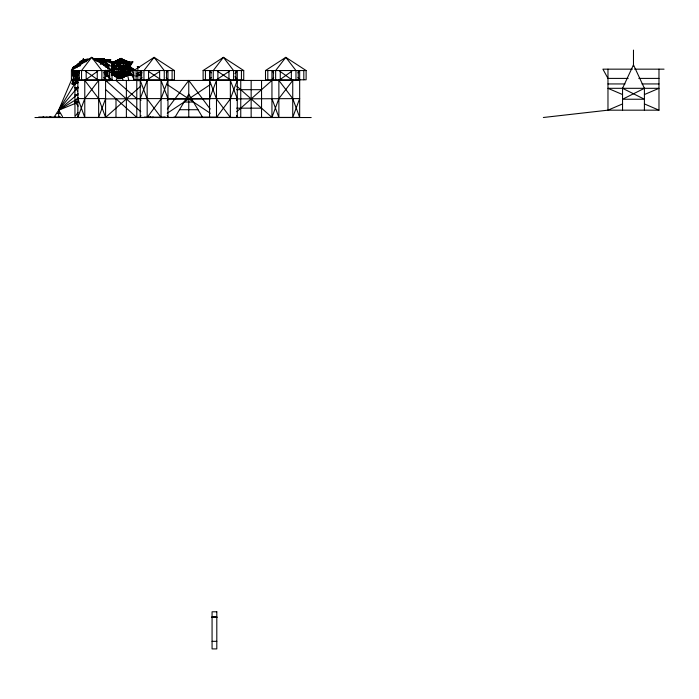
<?xml version="1.0" encoding="UTF-8"?>
<svg xmlns="http://www.w3.org/2000/svg" width="699" height="699" viewBox="0 0 699 699"><rect width="100%" height="100%" fill="white"/><g stroke="black" fill="none" stroke-linecap="round" stroke-linejoin="round"><path stroke-width="1.05" d="M74.164 75.911L73.133 73.334L73.316 75.265L73.745 76.165L74.164 75.911L73.133 73.334L73.64 84.09L78.139 82.499M115.982 117.406L116.008 98.839M139.18 67.55L137.319 66.606L137.878 66.886L137.852 80.691L140.918 80.568M73.15 74.251C72.661 75.763 74.636 74.199 74.531 75.911L73.613 76.409L74.531 75.911L73.5 73.334L73.15 74.251L73.5 73.334L73.963 76.663M75.649 75.641L75.606 72.565L76.645 75.142L75.606 72.565C75.029 73.281 75.081 76.672 76.567 75.142M75.85 74.243L76.637 74.077L75.815 74.243L76.174 72.565L77.213 75.142L76.794 75.387L76.357 74.496L76.174 72.565C74.601 74.452 77.082 74.714 76.217 74.496L76.637 75.387L77.213 75.142L76.252 75.641M112.626 68.1L112.653 65.26M128.834 66.728L130.206 69.227L128.092 73.867L122.089 78.288L117.982 78.55L113.186 73.867L113.387 71.883L112.443 69.227L113.684 66.728L112.303 63.74C116.314 60.437 122.587 60.437 126.589 63.74L125.217 66.728L126.458 69.227L125.514 71.883L125.715 73.867L120.918 78.55L117.816 78.603L116.916 76.532L114.592 75.483L113.666 69.227L114.234 68.703L117.974 68.703L118.542 69.227L117.939 76.305L120.525 78.603L122.089 78.288L129.21 73.867L129.254 63.74L127.69 61.818L120.857 58.384L111.324 63.74L112.871 66.728L111.823 69.227L112.766 71.883L112.679 73.867L115.422 76.243M78.07 112.443L74.968 116.567L74.915 83.793M112.897 71.883L112.897 69.227L113.954 66.728L116.453 65.697L116.523 65.077L119.092 65.077L121.722 69.227C121.949 72.574 120.656 78.236 116.095 76.243L119.188 76.916L121.198 75.483L122.264 73.867L122.701 69.227L119.634 64.229L116.777 64.229L115.518 66.728L116.908 63.74L116.602 61.818L112.854 63.74L114.155 66.728L112.688 69.227L113.701 73.867L114.592 75.483L115.999 76.243M103.548 59.878L99.704 59.703L98.035 60.708L99.87 62.464L101.163 62.735L103.74 61.215L105.269 61.18M102.604 59.721L101.827 59.703L103.618 61.573L107.873 61.224L110.669 59.939L103.557 59.502L103.836 61.398L102.037 62.115L99.712 60.97L99.223 60.097L99.704 59.703M105.051 59.73L105.173 61.18M81.722 61.276L81.32 60.839L78.323 63.696L78.113 66.51M72.967 82.01L72.967 84.09M116.06 72.748L116.104 71.883M119.005 71.883L118 75.483L117.441 72.748L118.376 71.883M106.379 75.71L107.742 70.118M114.592 66.728L115.693 65.828L118.454 65.828L119.555 66.728L120.647 69.227L120.647 71.883L120.7 69.227L119.643 66.728L118.507 65.994L115.09 65.994L114.348 66.728L114.26 71.883M115.283 66.728L116.908 63.74M76.803 71.752L76.741 72.582L72.731 73.491L75.151 73.238L75.247 72.582M103.845 61.023L107.856 61.093L110.669 59.939L107.751 60.647L107.733 60.14L107.873 61.224M113.823 71.883L114.68 72.748L114.592 75.483L112.679 73.867L112.845 71.883L111.823 69.227L113.194 66.728L111.525 63.74L114.024 61.818M112.294 65.697L130.355 65.697L132.862 61.818L111.892 61.818L111.456 63.74L112.679 66.728L111.228 69.227L112.583 71.883L111.892 75.483L132.862 75.483L130.355 73.867L130.058 71.883L131.421 69.227L129.97 66.728L131.194 63.74L128.913 61.818L123.068 59.59L119.171 61.818L118.472 61.302L119.241 59.555L120.857 59.555M77.816 79.398L73.212 79.398L73.115 84.09M105.741 65.75L106.003 64.343L105.103 62.858L108.354 59.581L93.963 59.581C99.415 56.549 105.051 61.547 110.669 59.939L107.908 61.031L107.891 60.315M113.561 71.883L113.378 73.867L114.278 75.483L115.658 76.305M120.158 73.867L120.35 71.883L120.211 73.867L119.319 75.483L117.939 76.305M116.051 69.227L116.296 66.728L117.519 65.697L120.385 58.742L121.32 58.41L123.068 59.59M76.226 75.387L75.606 72.565L76.243 83.478M72.888 67.637L72.198 70.721L72.574 67.637L76.313 66.108L78.253 66.108M72.6 84.09L73.212 79.398M77.047 67.637L77.318 64.631L78.323 63.696L78.55 64.457L76.453 66.108L74.872 66.239L72.731 67.637L72.329 70.721M113.107 71.883L112.88 73.867L114.138 75.483L118.271 78.419L121.565 78.419L126.956 73.867L126.729 71.883L127.795 69.227L126.449 66.728L127.943 63.74L119.913 59.485L111.892 63.74L113.387 66.728L112.041 69.227L113.107 71.883L112.679 73.867M81.32 61.713L81.32 60.839L79.494 63.469L76.313 66.108L74.872 66.239L74.662 67.637M105.287 72.871L107.384 72.871L107.559 74.059L105.287 72.871L105.759 70.118M104.946 59.948C109 60.184 108.826 60.691 110.669 59.939L105.252 60.673M79.878 66.108L79.669 62.106L79.939 62.788M81.267 63.469L81.058 61.713L86.038 61.713L87.489 59.328L89.184 59.179M120.525 78.603L124.955 73.867L124.772 71.883L125.645 69.227L124.177 66.728L125.479 63.74L121.731 61.818L118.454 65.828L117.834 71.883M89.157 59.66L85.54 59.494L87.489 59.328L87.576 59.983L87.489 59.328L85.488 59.765L85.025 60.839L83.286 58.873L82.124 61.713L82.578 63.469L79.494 63.469M87.401 59.983L87.489 59.494L85.488 59.765M72.259 68.852L72.495 69.577L72.574 67.637L76.06 67.637L76.348 65.889L78.777 63.696L78.183 64.457M112.067 74.583L112.583 71.883L110.87 69.227L112.679 66.728L129.97 66.728L133.885 69.227L130.058 71.883L112.583 71.883M119.171 61.818L119.45 60.595L120.429 61.302M78.096 82.744L74.286 84.09L71.831 84.09L73.386 79.398L73.64 80.149M107.873 68.432L107.637 64.343L105.68 61.163L112.39 63.391M112.862 80.56L106.44 75.667L106.868 73.884M107.305 72.111L107.742 70.337L109.018 70.337L109.018 81.049M297.94 72.853L299.67 70.547L299.67 117.406L77.851 117.406L84.78 98.594L98.646 80.437L85.654 71.158M140.936 115.527L140.237 117.406L140.237 70.547L141.976 72.853M167.271 100.473L167.97 98.594L161.032 80.437M236.594 100.473L237.284 98.594L230.355 80.437M236.751 86.126L271.946 117.406L278.875 98.594L292.741 80.437L279.74 71.158M167.97 80.437L161.032 98.917L147.174 117.406L147.174 79.791L159.302 71.7M237.284 80.437L230.355 98.917L216.489 117.406L216.489 79.791L229.49 71.123M140.936 100.473L140.237 98.594L147.174 80.437M216.489 80.437L209.56 98.594L237.284 98.594M114.662 75.483L117.624 78.139L119.975 78.139L123.985 73.867L123.749 71.883L124.509 69.227L122.631 66.728L123.54 63.74L120.944 62.779L116.654 62.779L114.059 63.74L114.968 66.728L113.666 65.697M72.084 69.577L72.39 68.852M54.365 116.724L58.629 110.224L71.936 78.856M73.596 74.942L74.426 72.976M114.348 66.728L113.29 69.227L113.387 73.867L117.982 78.55M116.078 80.534L117.694 76.82M78.664 64.072L74.994 66.51L76.602 66.108L77.72 64.631L76.453 66.51M622.547 110.171L622.547 88.31L633.477 64.876L644.408 88.31L644.408 110.171M100.874 63.897L102.517 61.713M112.871 66.728L111.508 69.227L112.766 71.883L112.495 73.867L114.566 75.483M127.148 75.483L128.092 73.867L127.926 71.883L128.948 69.227L127.585 66.728L129.254 63.74L126.475 61.818L120.385 58.742L111.525 63.74L112.504 65.697M100.28 64.229L101.705 62.29M174.899 117.406L188.765 94.216L202.623 117.406M129.201 65.697L130.381 63.74L127.69 61.818M58.699 116.724L58.629 110.224L74.758 83.749M120.831 66.728L121.504 65.697L119.957 63.74M140.691 79.791L140.237 80.437L147.174 98.917L161.032 117.406L161.032 79.791L148.904 71.7M210.015 79.791L209.56 80.437L216.489 98.917L230.355 117.406L230.355 79.791L217.354 71.123M114.339 67.558L113.089 69.227L113.596 71.001M77.851 79.791L79.581 77.475M103.845 72.853L105.584 70.547L105.584 117.406L140.883 86.021M140.237 79.791L141.976 77.475M166.231 72.853L167.97 70.547L167.97 117.406L167.271 115.527M167.341 109L188.765 80.437L210.189 109M209.56 79.791L211.29 77.475M234.978 73.622L237.284 70.547L237.284 117.406L236.594 115.527M271.946 79.791L273.676 77.475M78.244 97.502L74.924 101.827L78.192 106.178M62.569 116.707L58.629 110.224L77.947 86.956M132.862 61.818L131.194 63.74L111.324 63.74M236.751 111.718L271.946 80.437M97.467 61.215L98.568 60.263M111.456 63.74L113.727 61.818L121.32 58.41M118.48 76.243L120.464 73.867L120.848 69.227L118.585 65.697M73.963 83.478L73.963 84.09L74.688 83.478M77.711 102.438L58.629 110.224L78.253 93.771M118.052 76.287L119.022 75.483M75.081 83.478L74.286 84.09L74.173 83.478M78.437 64.072L74.994 66.51L76.453 66.108M84.352 60.394L85.54 59.494L89.184 59.494M118.472 61.302L119.45 60.595M97.781 71.158L84.78 80.437L98.646 98.594L105.584 117.406M291.876 71.158L278.875 80.437L292.741 98.594L299.67 117.406M119.555 77.248L122.945 73.867L123.443 69.227L121.504 65.697M118.21 73.867L113.989 73.867M167.244 113.264L210.329 84.544M99.87 62.464L100.874 61.8M71.403 70.547L91.718 57.327L112.032 70.547L112.032 79.791L71.403 79.791L71.403 70.547L112.032 70.547M133.789 70.547L154.103 57.327L174.418 70.547L174.418 79.791L133.789 79.791L133.789 70.547L174.418 70.547M203.112 70.547L223.418 57.327L243.733 70.547L243.733 79.791L203.112 79.791L203.112 70.547L243.733 70.547M265.498 70.547L285.812 57.327L306.118 70.547L306.118 79.791L265.498 79.791L265.498 70.547L306.118 70.547M58.629 110.224L77.939 98.454M73.168 76.409L74.085 75.911M73.535 76.409L74.452 75.911M78.55 66.51L74.837 66.51L72.731 67.637L76.567 65.889L74.994 66.51M160.377 117.572L165.401 117.249L147.926 117.292L153.02 117.598M219.119 117.476L223.951 117.476M105.47 60.271L108.354 59.581L102.709 62.858L103.74 64.343L103.417 64.972L107.489 64.972M98.568 61.617L99.712 60.97M77.93 75.055L73.107 76.409L77.851 76.663M80.708 64.972L79.214 65.75L79.843 65.75M122.631 66.728L124.667 65.697M98.035 60.708L101.827 59.703L106.528 60.568M644.408 88.31L622.547 99.241L644.408 99.241L622.547 88.31M72.53 71.752L78.122 71.752L74.837 73.238L74.671 70.721M107.384 72.871L104.929 74.059L107.559 74.059M102.639 59.861L104.474 58.987L95.842 58.987M75.247 74.688L76.13 74.304M93.063 59.188L95.291 58.585L98.646 58.987M136.305 73.797L141.154 71.691M73.683 75.081L72.801 75.457L74.085 75.081L74.111 76.165M622.547 103.924L607.973 110.171L543.359 117.493M644.408 94.557L658.982 88.31L607.973 88.31L622.547 94.557M81.058 61.713L82.587 61.128M105.802 60.542L108.354 59.581M73.963 76.121L75.606 75.632M115.964 61.163L119.538 60.114M75.964 75.632L73.657 76.121M120.385 78.288L119.171 78.603L117.519 75.483M73.963 84.09L76.427 83.478M85.54 59.494L87.489 59.328M75.256 74.243L76.042 74.077M73.246 74.933L73.124 74.933M72.801 75.011L73.928 74.854M75.876 74.243L76.575 74.077L77.135 75.142M124.518 76.086L127.707 75.483L130.355 73.867L112.294 73.867L114.942 75.483M76.427 75.387L78.367 75.055M135.816 76.016L141.006 75.204M153.352 117.083L150.407 117.528L144.492 117.1M85.584 59.765L87.489 59.494M93.963 59.581L96.182 58.786L98.131 61.18M72.731 73.491L74.994 73.238L77.519 71.752M102.246 60.472L103.767 60.315L103.557 59.502M97.746 58.585L98.358 59.581L104.474 58.987M116.06 73.867L116.794 76.305L117.519 76.243M137.869 74.409L140.936 74.225M78.131 87.62L75.09 87.803L77.694 91.08M167.97 98.594L140.237 98.594M78.349 87.716L75.09 87.803L78.279 87.786M105.584 98.917L140.936 98.646L136.777 98.594L115.982 80.437M236.594 98.874L299.67 98.594L292.741 117.406L292.741 79.791M77.982 101.801L74.924 101.827L78.052 101.827M102.421 59.59L103.662 59.904M167.463 98.882L210.006 98.629M118.559 60.376L121.277 60.376M85.025 60.839L86.868 60.839L84.256 60.35M100.979 62.858L106.65 62.858L107.637 64.343L113.151 67.384M102.071 64.343L109.018 64.343L109.018 69.341M77.196 65.068L79.773 65.068M104.116 65.75L107.594 65.75M105.802 67.357L107.864 67.357M632.385 69.157L602.896 69.157L607.973 78.402L628.165 78.402M634.57 69.157L664.05 69.157M110.87 69.227L133.885 69.227M72.53 70.721L78.096 70.721M105.549 70.809L107.559 70.809M105.444 71.674L107.515 71.674M72.609 72.582L77.904 72.154L77.135 72.154L77.135 70.721M114.68 72.748L117.441 72.748M75.256 73.482L76.462 73.482L76.575 74.077M73.054 74.251L73.779 74.251M76.042 75.387L78.367 75.387M106.44 75.667L109.018 75.667M105.243 76.008L109.018 76.008M115.213 76.243L125.706 76.243M116.331 77.248L123.828 77.248M121.696 77.484L123.373 77.484L124.038 76.689L127.707 75.483L128.852 80.752M73.578 78.035L77.851 78.035M638.79 78.402L658.982 78.402M73.063 80.149L77.93 80.149L73.64 84.09L73.561 83.478M77.851 80.437L299.67 80.437M72.6 82.01L78.061 82.01M72.111 83.478L76.619 83.478M607.973 83.941L624.976 83.941M641.979 83.941L658.982 83.941M236.594 89.673L261.548 89.673M167.411 98.917L210.093 98.917M184.09 102.037L193.44 102.037M236.594 108.162L261.548 108.162M179.494 109.717L198.035 109.717M658.982 69.157L658.982 110.171L607.973 110.171L607.973 69.157M173.789 117.17L218.167 117.17M34.95 117.528L311.195 117.528M212.068 616.868L216.804 616.868M212.068 617.077L216.804 617.077M212.068 617.261L216.804 617.313M212.068 617.47L216.804 617.47M212.068 641.332L216.804 641.332M77.86 73.71L74.854 73.701L74.854 75.335M74.907 95.029L78.043 95.038M108.258 61.433L111.342 62.22L108.45 61.232M75.85 72.285L77.86 72.853M123.111 60.114L126.685 61.163M107.375 61.049L111.342 62.22M96.637 58.585L97.974 59.083L99.31 58.585L100.036 59.581M644.408 103.924L658.982 110.171M137.319 66.606L138.673 67.296M93.946 58.786L95.064 59.581M117.021 77.248L118.681 78.288M107.742 70.337L113.168 73.876M167.192 84.544L210.285 113.264M115.868 76.243L117.31 77.248M105.584 80.437L140.77 111.718M105.584 89.516L136.777 117.406L136.777 80.437M105.392 78.847L107.629 80.979M86.038 61.713L83.286 58.873L83.434 61.713M98.358 59.581L99.372 60.647M101.678 58.987L102.168 59.581M96.619 61.18L94.872 59.581M132.862 75.483L130.058 71.883L134.523 80.315M297.94 77.475L299.67 79.791M273.676 72.853L271.946 70.547L271.946 117.406M234.978 76.707L237.284 79.791M211.29 72.853L209.56 70.547L209.56 117.406M166.231 77.475L167.97 79.791M103.845 77.475L105.584 79.791M79.581 72.853L77.851 70.547L77.851 117.406M126.729 71.883L128.092 73.867M121.818 77.624L123.304 80.437M118.245 66.728L119.302 69.227L119.302 71.883M130.73 67.2L129.997 65.26L130.014 67.156M131.831 70.092L134.033 75.894M271.946 98.594L278.875 117.406L278.875 79.791M76.418 73.482L76.174 72.565L76.217 74.496M115.361 65.697L115.58 66.728M150.294 116.925L150.407 117.528L150.337 116.75M111.892 61.818L112.19 64.727M73.491 74.933L73.5 73.334L73.509 74.251M76.174 72.582L76.077 70.721M107.69 64.343L107.725 68.336M633.477 50.092L633.477 65.933M303.812 70.547L303.812 79.791M298.272 70.547L298.272 79.791M295.965 79.791L295.965 70.547L285.812 57.327L275.651 70.547L275.651 79.791M291.343 70.547L291.343 79.791M280.273 70.547L280.273 79.791M273.344 70.547L273.344 79.791M267.804 70.547L267.804 79.791M261.548 80.437L261.548 117.406M251.151 80.437L251.151 117.406M241.426 70.547L241.426 79.791M240.753 80.437L240.753 117.406M235.886 70.547L235.886 79.791M233.58 79.791L233.58 70.547L223.418 57.327L213.265 70.547L213.265 79.791M232.549 117.476L225.716 117.476M228.957 70.547L228.957 79.791M217.887 70.547L217.887 79.791M210.958 70.547L210.958 79.791M205.419 70.547L205.419 79.791M188.765 80.437L188.765 117.406M172.103 70.547L172.103 79.791M166.572 70.547L166.572 79.791M164.256 79.791L164.256 70.547L154.103 57.327L143.95 70.547L143.95 79.791M159.634 70.547L159.634 79.791M148.564 70.547L148.564 79.791M141.635 70.547L141.635 79.791M136.104 70.547L136.104 79.791M126.379 80.437L126.379 117.406M120.385 58.742L120.385 59.896M119.913 59.485L119.913 60.376M118.201 76.243L118.201 76.916M117.808 75.483L117.808 76.532M117.074 75.483L117.074 76.287M116.794 75.483L116.794 76.305M116.104 68.703L116.104 74.146M113.5 69.227L113.5 71.883M109.717 70.547L109.717 79.791M104.186 70.547L104.186 79.791M101.871 79.791L101.871 70.547L91.718 57.327L81.556 70.547L81.556 79.791M98.646 79.791L98.646 117.406L105.584 98.594L77.851 98.594L84.78 117.406L84.78 79.791M97.248 70.547L97.248 79.791M86.178 70.547L86.178 79.791M79.669 62.106L79.669 63.469M79.249 70.547L79.249 79.791M78.323 63.696L78.323 64.457M73.71 70.547L73.71 79.791M73.386 83.478L73.386 84.09M72.783 82.01L72.783 84.09M60.21 117.528L60.21 117.039L38.733 117.039L38.733 117.528M60.018 117.039L60.053 117.528M59.817 117.039L59.869 117.528M59.494 117.039L59.502 117.528M55.571 117.039L55.571 117.528M54.81 117.039L54.81 117.528M50.966 117.039L50.966 117.528M50.529 117.039L50.529 117.528M50.092 117.039L50.092 117.528M49.655 117.039L49.655 117.528M46.842 117.039L46.842 117.528M43.705 117.039L43.705 117.528M43.382 117.039L43.382 117.528M60.595 113.465L56.497 113.474L60.595 113.465M216.804 611.791L212.068 611.791L212.068 648.908L216.804 648.908L216.804 611.791M50.782 117.528L50.782 117.039L50.765 117.528M42.98 117.528L42.98 117.039L42.875 117.528"/></g></svg>
